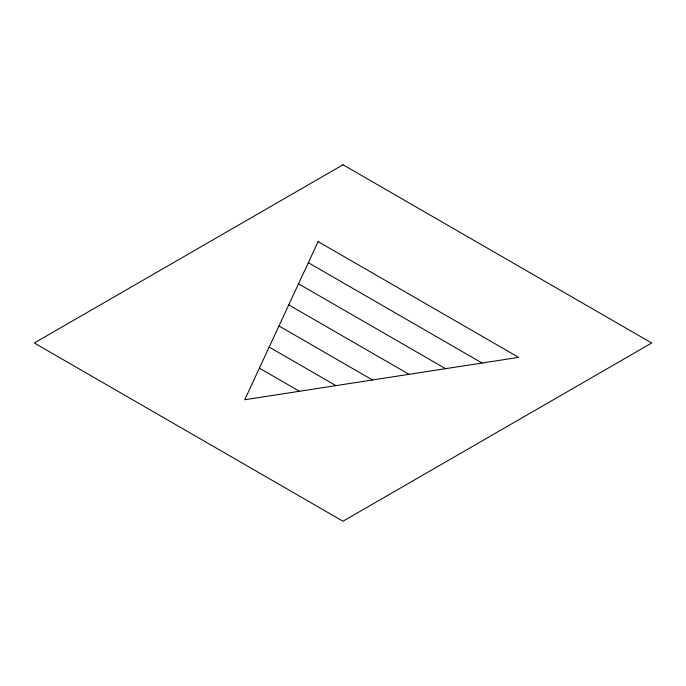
<?xml version="1.0" encoding="UTF-8"?>
<svg xmlns="http://www.w3.org/2000/svg" width="686" height="686" viewBox="0 0 686 686"><rect width="100%" height="100%" fill="white"/><g stroke="black" fill="none" stroke-linecap="round" stroke-linejoin="round"><path stroke-width="1.03" d="M308.331 262.695L482.087 363.014M298.539 283.79L445.557 368.674M288.746 304.884L409.019 374.324M278.962 325.979L372.489 379.975M269.169 347.065L335.951 385.626M259.385 368.159L299.422 391.277M318.115 241.601L244.73 399.741L518.625 357.363L318.115 241.601M343 164.777L34.3 343L343 521.223L651.7 343L343 164.777"/></g></svg>
